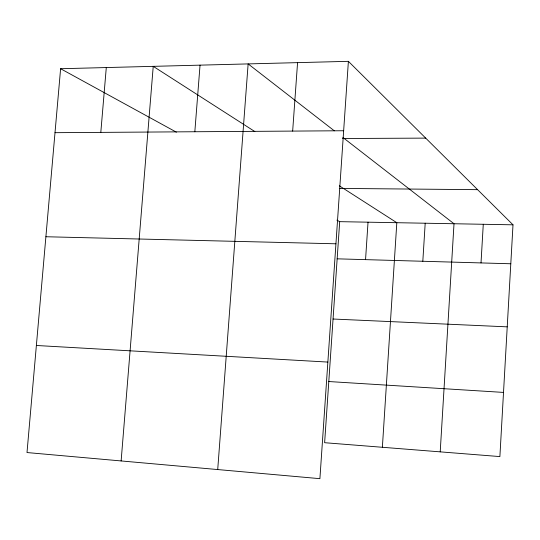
<?xml version="1.0" encoding="UTF-8"?>
<svg xmlns="http://www.w3.org/2000/svg" width="540" height="540" viewBox="0 0 540 540"><rect width="100%" height="100%" fill="white"/><g stroke="black" fill="none" stroke-linecap="round" stroke-linejoin="round"><path stroke-width="0.81" d="M348.394 61.331L319.903 478.67L27 452.547L60.608 68.728L348.394 61.331L513 224.822L499.885 456.584L324.628 442.706L339.687 221.663L336.899 220.138M481.012 262.919L483.28 224.282M440.208 451.858L454.012 223.749L342.887 137.471M422.82 261.266L425.196 223.222M382.374 447.275L396.819 222.703L339.329 185.8M365.553 259.639L368.03 222.183M292.66 131.085L297.567 62.633M217.715 469.557L248.137 63.909L334.307 130.808M194.832 131.747L200.043 65.144M121.129 460.937L153.232 66.346L254.846 131.571M100.811 132.374L106.292 67.554M55.013 132.685L343.656 130.748M342.529 138.497L425.709 138.119M339.322 188.413L477.61 189.668M339.687 221.663L513 224.822M45.9 236.743L335.941 243.797M337.156 258.829L510.793 263.77M333.052 319.019L507.229 326.855M36.376 345.485L327.861 362.077M328.793 381.537L503.516 392.411M60.608 68.728L176.378 132.172"/></g></svg>
